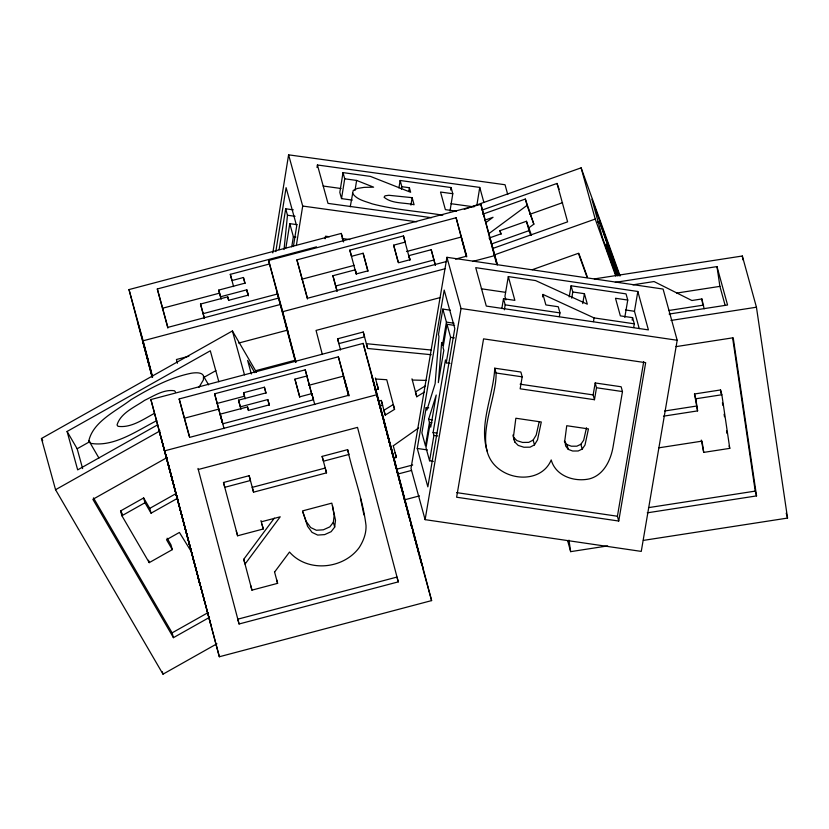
<?xml version="1.0" encoding="UTF-8"?>
<svg xmlns="http://www.w3.org/2000/svg" width="829" height="829" viewBox="0 0 829 829"><rect width="100%" height="100%" fill="white"/><g stroke="black" fill="none" stroke-linecap="round" stroke-linejoin="round"><path stroke-width="1.24" d="M98.931 458.043L88.858 440.748C93.159 421.526 116.392 410.904 130.878 399.775C149.769 388.459 169.562 377.547 191.375 373.226A64.558 15.129 -30.2 0 1 203.561 376.242M284.036 249.55L287.476 215.239L285.694 208.784L293.3 209.841M334.688 527.089L335.496 520.197L331.818 503.141L302.544 510.892L307.569 526.322L312.046 532.373L317.683 535.068L324.678 534.612L331.144 531.679L334.688 527.089L333.362 522.291L334.17 515.389L332.45 505.535M272.803 252.897L288.596 154.836L505.048 184.743L507.731 194.504M275.808 251.601L286.098 187.665L296.678 226.079L293.383 246.534M279.114 249.612L285.694 208.784M285.881 247.944L289.787 223.654L297.404 224.711M291.725 246.897L293.373 236.679L289.787 223.654M296.336 245.529L302.699 206.048L288.596 154.836M317.01 167.458L317.414 164.981L479.753 187.406L483.846 202.276M325.092 238.773L325.496 236.213L329.331 236.742M449.992 211.074L452.789 193.727L451.08 187.541L400.138 180.494L401.837 186.691L409.402 187.737L410.656 192.276L370.397 176.39L343.009 172.608L339.817 192.421L341.527 198.618L352.252 200.1M341.527 198.618L344.719 178.795L343.009 172.608M350.242 206.784L353.206 190.452L357.216 188.484L364.128 187.364L373.62 187.167L356.625 180.442L344.719 178.795M355.03 190.349L356.625 180.442M398.936 187.934L400.138 180.494M401.443 189.167L401.837 186.691M408.811 191.447L409.402 187.737M410.946 205.105L412.137 197.665L388.822 195.281L385.019 195.82L384.086 197.24C392.076 204.007 404.303 202.359 414.085 204.742L412.137 197.665M450.686 190.017L451.08 187.541M476.955 204.753L479.753 187.406M446.935 257.301L411.008 468.437L425.111 519.648L641.263 551.399L677.189 340.263L663.086 289.052L446.935 257.301L461.038 308.512L425.111 519.648M417.267 448.448L444.209 290.088L454.789 328.502L427.847 486.851L417.267 448.448L427.391 449.929M450.416 310.201L442.821 309.093L438.468 334.615L438.966 336.387L435.121 383.775L426.904 410.075L426.21 407.536L428.748 407.909M426.21 407.536L421.899 432.893L425.474 445.878L429.453 422.469L428.593 419.319L436.22 395.018L430.748 427.163L429.982 424.365L425.992 447.774L429.577 460.789L433.38 461.349M442.821 309.093L446.406 322.108L442.448 345.351L441.66 342.491L438.323 382.635L443.826 350.325L443.049 347.527L447.007 324.294L454.603 325.403M429.577 460.789L433.899 435.432L433.101 432.531L445.453 359.941L446.251 362.833L450.043 363.392M446.251 362.833L450.593 337.31L447.007 324.294M501.814 308.595L503.493 298.699L514.871 300.367L508.312 276.575L535.575 280.575L587.315 304.181L584.424 293.694L572.787 291.984L571.088 285.798L626.04 293.87L627.75 300.057L624.797 317.372M508.312 276.575L504.944 296.367L505.928 299.932M504.343 309.797L505.193 304.854L503.493 298.699M494.737 368.2L496.053 372.998C497.079 401.899 468.116 450.468 502.374 471.328C518.426 481.172 543.213 479.172 551.212 459.94C555.606 476.095 574.424 482.209 589.419 478.872C604.092 474.996 611.087 459.556 613.253 445.764L622.465 391.568L621.149 386.77L595.191 382.957L596.507 387.754L594.476 399.713L520.156 388.801L522.187 376.843L520.871 372.034L494.737 368.2C493.535 395.423 478.499 424.199 487.276 451.235M542.549 296.906L542.974 294.43L594.092 317.911L634.289 323.818L633.657 327.528M539.161 421.971L536.197 435.049L533.14 440.075L528.747 442.365L522.591 442.437L516.881 440.624L513.472 437.194L512.954 434.997M559.337 316.605L559.969 312.896L558.28 306.751L545.865 304.927L542.974 294.43M569.191 296.927L571.088 285.798M571.741 298.171L572.787 291.984M582.735 303.59L584.424 293.694M593.46 321.621L594.092 317.911M586.497 427.764L583.668 440.23L580.88 444.271L576.849 446.189L571.347 446.209L566.953 444.582L564.362 441.235M594.476 399.713L593.149 394.915L595.191 382.957M632.175 320.139L632.6 317.662L620.351 315.87L615.501 298.264L627.75 300.057M639.242 328.616L634.465 311.279L637.833 291.476L475.722 267.663L486.291 306.077L648.402 329.89L637.833 291.476M618.735 521.037L645.677 362.677L483.566 338.864L456.624 497.224L618.735 521.037L617.418 516.239L643.708 361.682M534.467 444.883L537.524 439.857L541.296 421.982L515.856 418.241L513.493 436.5L514.799 441.992L518.208 445.422L523.918 447.245L530.073 447.173L534.467 444.883L533.14 440.075M582.207 449.069L584.994 445.038L588.445 428.904L566.735 425.712L564.798 440.634L565.679 446.033L568.269 449.38L572.663 451.017L578.176 450.986L582.207 449.069L580.88 444.271M274.492 571.751L277.611 583.347L251.943 590.144L243.747 559.274L274.306 518.166M274.617 572.02L289.508 552.052C307.694 572.86 343.558 569.243 359.34 547.378C363.475 540.809 366.356 533.41 366.014 525.534C362.915 499.628 353.299 475.017 347.62 449.65L322.129 456.396L326.533 472.862L253.55 492.167L252.223 487.369L325.206 468.064L326.533 472.862M333.362 522.291L329.818 526.881L323.351 529.804L316.357 530.259L310.72 527.576L306.253 521.514L302.751 511.887M198.95 387.34L203.385 379.931L203.561 376.242L208.597 384.884M485.856 222.607L493.048 217.281L484.644 220.265M488.582 233.851L527.068 205.364L525.337 199.053L482.623 214.234M528.653 228.006L533.845 224.162L525.337 199.053M393.319 445.795L418.697 427.878M394.563 409.35L393.236 404.552L383.9 410.293L385.226 415.091L394.563 409.35L386.749 379.723L375.703 379.019M425.163 385.993L415.453 391.941L416.769 396.749L424.334 392.117M156.816 420.624C136.795 430.738 114.101 447.318 90.724 443.349L88.858 440.748M154.443 413.36C143.334 419.236 131.148 428.158 118.029 426.324L117.034 424.976C120.588 412.863 134.847 407.143 144.547 400.376C153.811 396.003 163.883 389.05 174.525 390.78L175.489 392.055M216.918 643.791L163.002 674.164L55.553 489.721L41.45 438.51L232.41 330.958L256.503 372.314M157.728 424.78L77.667 469.877L67.087 431.463L210.307 350.802L218.835 381.775M82.62 468.582L77.159 448.758L89.563 441.774M203.468 377.62L215.872 370.636M55.553 489.721L160.028 430.883M167.292 457.411L92.858 499.327L173.437 637.667L209.53 617.336M167.126 538.218L170.981 544.84L172.297 549.637L149.21 562.642L121.894 515.742L120.568 510.944L143.655 497.939L149.748 508.384L151.065 513.182L177.779 498.146M121.894 515.742L144.982 502.737L143.655 497.939M149.748 508.384L176.453 493.338M173.437 637.667L172.111 632.859L208.203 612.538M464.313 209.374L581.119 167.841L620.113 275.964M481.887 210.151L557.026 183.437L559.14 189.313M529.866 214.296L562.59 202.659M488.975 238.11L500.82 233.902L499.928 230.69L526.436 221.27L531.513 235.363M491.556 243.944L529.016 230.628L526.436 221.27M492.467 248.565L567.606 221.851L557.026 183.437M494.239 254.959L595.222 219.053L581.119 167.841M597.118 222.41L599.543 221.55L618.838 275.591M532.353 269.684L578.404 253.301L587.15 277.549M152.059 376.967L129.003 289.58L341.268 233.426L343.62 241.964M167.852 328.097L157.303 288.958L316.502 246.845M295.58 362.397L268.606 260.472L480.872 204.328L497.286 264.275M233.591 286.575L230.296 274.347L269.549 263.964M307.466 299L296.906 259.86L456.105 217.747L466.686 256.151L455.494 259.114M221.188 299.176L218.721 290.098L244.98 283.155L243.425 277.518L232.006 280.534L230.296 274.347M356.304 274.409L349.817 250.12L403.454 235.923L405.153 242.12L393.64 245.166L398.107 262.057M337.051 291.425L332.906 275.725L355.247 269.819L356.377 273.912L367.972 270.845L363.123 253.239L351.527 256.306L349.817 250.12M162.391 308.274L219.602 293.134M200.514 304.046L204.442 318.481L200.514 304.046L227.716 296.855L228.669 300.305L248.275 295.124L246.814 289.818L220.555 296.761L218.721 290.098M302.005 279.176L354.242 265.353M406.479 251.529L461.204 237.053L466.665 256.876M409.837 259.259L408.873 255.633L431.215 249.726L435.308 264.793M203.167 313.652L277.622 293.953M278.575 298.088L167.883 327.372L157.303 288.958M332.906 275.725L335.735 285.974L434.033 259.964M129.003 289.58L143.106 340.792L280.451 304.45M446.79 261.415L307.486 298.264L296.906 259.86M268.606 260.472L282.72 311.683L445.038 268.751M472.509 261.477L494.986 255.539M188.877 356.232L176.432 359.517L177.427 363.257M238.628 343.071L287.124 330.232M440.417 297.518L316.046 330.419L322.284 354.273M337.579 338.812L363.247 332.014L364.563 336.823L338.906 343.61L337.579 338.812L340.532 349.993M255.456 370.75L295.041 360.273M150.888 399.547L363.154 343.393L377.257 394.604L431.608 600.6L219.343 656.755L150.888 399.547L219.343 656.755M179.178 398.936L338.377 356.822L348.957 395.226L189.758 437.339L179.178 398.936L184.276 418.241L219.105 409.029M214.618 393.796L222.359 422.717L214.618 393.796L305.248 369.827L312.036 395.288L305.248 369.827M245.187 398.77L243.591 392.728L264.399 387.226L265.964 392.905L238.514 400.169L240.98 409.246M299.704 397.257L294.927 379.154L306.948 375.972M217.26 403.402L244.545 396.189L243.591 392.728M308.647 385.34L343.475 376.128L348.936 395.951M224.048 428.624L220.224 414.148L247.508 406.925L248.462 410.386L269.259 404.873L267.798 399.568L240.348 406.832L238.514 400.169M220.224 414.148L222.866 423.754L313.497 399.775L311.808 393.62L299.787 396.801L294.927 379.154M374.677 390.003L378.345 389.029L375.371 377.972M164.992 450.758L377.257 394.604M378.853 401.091L381.299 400.448L382.625 405.246L380.179 405.899M198.318 469.494L357.517 427.381L398.283 581.875L239.084 623.988L237.757 619.19L396.956 577.077L398.283 581.875M223.488 482.488L249.146 475.701L250.472 480.499L224.804 487.297L223.488 482.488L237.602 535.783L263.259 528.985L260.99 520.591M393.962 458.105L396.397 457.463L393.236 445.66M396.531 469.255L412.697 464.976M397.858 474.053L411.536 470.437M261.363 521.793L280.202 516.809L245.063 564.072L243.747 559.274M404.5 499.846L419.484 495.887M594.331 278.917L742.328 256.006L756.442 307.217L787.55 518.073L643.377 540.394M615.315 282.347L716.981 266.606L727.561 305.01L669.107 314.056M632.931 284.824L654.05 281.549L691.883 300.512L701.894 298.958L704.142 308.813M676.692 293.062L719.904 286.368L725.023 304.958M668.609 310.523L703.593 305.103M670.951 320.45L756.442 307.217M676.029 346.626L733.209 337.766L756.545 495.908L647.252 512.83M663.469 416.179L697.593 410.894L694.484 393.982L720.536 389.951L721.852 394.749L729.769 448.365L703.717 452.396L701.293 440.085M694.484 393.982L695.811 398.78L721.852 394.749M664.671 410.987L696.277 406.096M659.076 447.784L702.059 441.132L703.717 452.396M648.475 507.638L755.229 491.11L756.545 495.908M567.637 540.674L570.653 551.648L607.657 545.917M412.365 380.034L426.261 380.407M431.204 350.025L366.325 343.683L367.651 348.491L431.256 354.708M452.789 193.727L440.531 192.038L445.38 209.644L456.416 211.167M323.165 186.038L341.061 188.504M450.997 203.696L474.001 206.877M442.779 215.198C419.287 211.333 395.288 209.924 372.2 203.861C365.33 201.281 356.667 199.779 352.439 193.157M431.526 217.695L327.994 203.385L317.414 164.981M302.699 206.048L416.686 221.799M287.476 215.239L295.083 216.296M342.118 238.514L349.786 239.571M293.373 236.679L295.912 237.032M481.286 288.772L505.535 292.336M625.522 309.963L634.465 311.279M505.193 304.854L559.969 312.896M461.038 308.512L677.189 340.263M446.406 322.108L454.002 323.227M450.593 337.31L454.385 337.869M496.053 372.998L522.187 376.843M596.507 387.754L622.465 391.568M520.115 384.179L593.149 394.915M428.593 419.319L432.386 419.878M429.453 422.469L431.992 422.842M433.101 432.531L436.893 433.09M433.899 435.432L437.691 435.992M456.582 492.613L617.418 516.239M190.898 550.995L179.406 532.446L166.515 539.71L172.297 549.637M254.752 372.677L247.612 360.408L251.363 374.034M144.982 502.737L151.065 513.182M120.568 510.944L122.526 514.291M67.087 431.463L77.159 448.758M93.48 497.877L172.111 632.859M41.45 438.51L42.756 440.748M617.501 275.86L605.844 244.41L616.61 275.342M619.46 275.684L591.916 199.302L602.496 237.705L616.051 275.29M595.222 219.053L615.812 276.15M578.829 253.353L587.139 276.389M527.068 205.364L533.845 224.162M529.016 230.628L530.705 235.322M499.928 230.69L501.203 234.213M618.123 275.736L599.543 221.55M786.203 513.192L787.55 518.073M729.105 445.961L729.769 448.365M632.6 317.662L634.289 323.818M566.953 444.582L568.269 449.38M489.431 236.472L497.286 264.969M513.472 437.194L514.799 441.992M408.873 255.633L410.003 259.726L398.49 262.772L393.64 245.166M408.542 255.239L409.225 257.715M377.019 384.231L378.345 389.029M395.081 452.655L396.397 457.463M378.687 401.702L381.537 412.013M382.542 415.692L385.703 427.142M385.216 426.438L393.682 458.261M391.62 449.681L392.231 451.888M405.682 503.711L406.428 506.405M408.459 513.783L409.257 516.685M412.583 529.793L415.505 540.415M412.469 530.042L413.495 533.762M414.179 536.239L423.049 568.456L371.703 375.547L386.169 430.365M417.505 549.389L418.51 553.047M419.184 555.492L421.868 565.243M422.541 567.678L431.608 600.6M347.62 449.65L348.947 454.447L323.455 461.193L322.129 456.396M277.166 292.627L287.746 331.04M285.943 325.227L295.694 361.713M232.41 330.958L244.503 374.853M261.943 524.187L263.259 528.985M276.617 579.751L277.611 583.347M236.275 530.974L237.602 535.783M250.627 585.336L251.943 590.144M184.618 419.484L189.395 436.831M137.562 321.725L148.142 360.138M147.583 358.791L151.158 371.775M170.018 470.105L159.437 431.702L210.784 624.61M164.246 449.732L166.764 458.883M172.432 479.452L169.914 470.312L191.416 551.679M169.095 468.126L169.727 470.416M170.992 474.986L171.624 477.266M176.66 495.555L177.282 497.846M193.364 560.083L193.996 562.373M200.919 587.523L201.551 589.813M198.214 578.476L200.11 585.336L168.339 464.592L204.514 601.346M148.546 560.238L149.21 562.642M162.329 671.728L163.002 674.164M387.868 436.044L395.392 464.437M394.335 460.737L412.251 528.612M152.256 377.06L142.899 341.786L152.391 377.174M480.872 204.328L496.353 263M456.105 217.747L464.427 249.55M465.09 251.861L466.064 255.778M431.215 249.726L435.36 265.415M403.454 235.923L409.93 260.223M411.982 378.812L416.769 396.749M363.123 253.239L367.9 271.342M355.247 269.819L356.201 273.446M341.268 233.426L343.247 240.918M363.247 332.014L367.651 348.491M381.299 400.448L385.226 415.091M381.848 413.163L389.07 440.427M386.832 432.862L389.464 442.831M390.117 445.318L398.666 477.711M399.319 480.209L400.314 483.949M400.967 486.436L401.951 490.177M402.614 492.664L403.599 496.405M404.251 498.892L405.236 502.633M405.899 505.13L406.884 508.861M407.547 511.358L410.168 521.327M410.832 523.814L412.148 528.798M363.154 343.393L375.34 389.589M375.993 392.086L378.635 402.075M379.288 404.573L381.931 414.562M383.578 420.8L384.563 424.552M385.216 427.049L386.21 430.79M386.863 433.287L387.858 437.028M388.511 439.525L389.506 443.277M390.158 445.774L391.153 449.515M391.806 452.012L392.801 455.763M395.101 464.499L396.096 468.24M396.749 470.737L397.744 474.489M398.397 476.986L399.381 480.727M400.044 483.224L402.676 493.214M403.34 495.711L405.972 505.7M406.635 508.198L408.614 515.679M410.915 524.425L411.909 528.166M412.562 530.664L413.547 534.415M414.21 536.912L415.194 540.653M415.857 543.15L417.174 548.145M335.735 285.974L337.009 290.803M338.377 356.822L343.475 376.128M345.061 382.21L348.346 394.677M344.066 378.656L346.698 388.625M347.351 391.122L348.346 394.853M311.808 393.62L314.771 404.604M282.72 311.683L295.963 362.18M246.814 289.818L248.41 295.849M243.425 277.518L245.021 283.549M246.928 290.792L247.57 293.207M267.798 399.568L269.073 404.397M264.399 387.226L265.995 393.267M268.544 402.925L269.176 405.329M227.716 296.855L228.669 300.471M247.508 406.925L248.462 410.542M249.146 475.701L253.55 492.167M197.986 468.426L239.084 623.988M143.106 340.792L152.66 376.998M389.578 442.282L403.267 494.094M360.418 498.136L363.962 514.954M742.328 256.006L742.898 259.84M732.649 338.066L755.229 491.11M716.981 266.606L719.904 286.368M720.536 389.951L721.095 393.775M722.422 402.718L722.795 405.267M724.111 414.199L724.494 416.759M726.556 430.8L726.94 433.349M701.894 298.958L702.805 305.134M695.811 398.78L697.593 410.894M568.963 540.145L570.653 551.648"/></g></svg>
